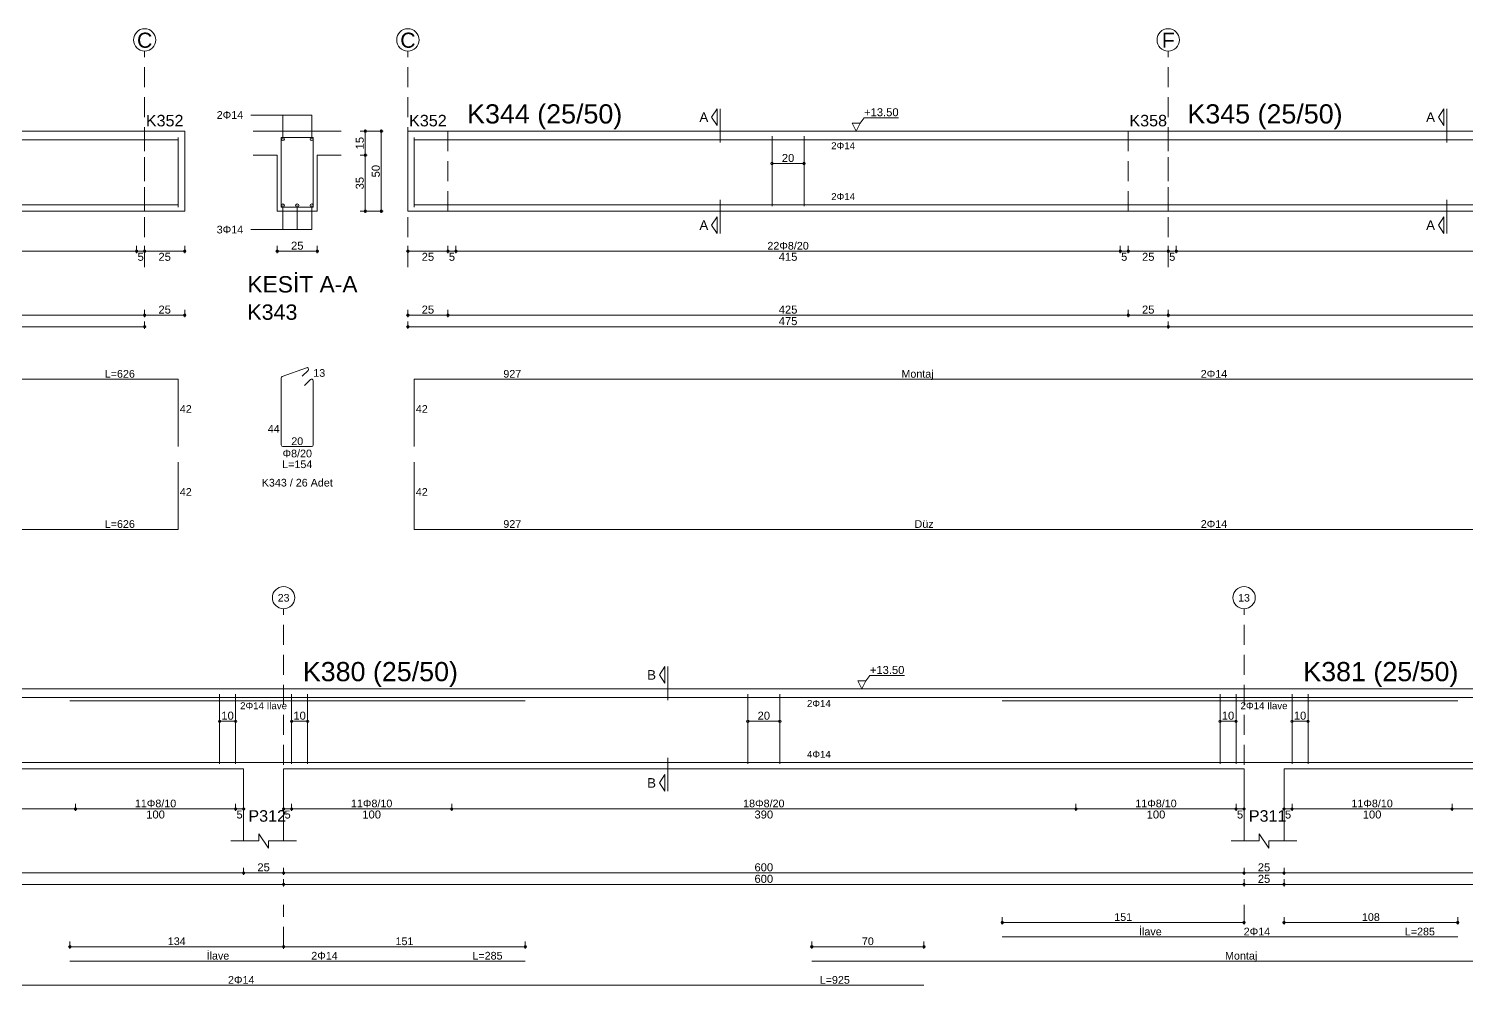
# Model space of a CAD drawing. Header units: millimetres. Extents: x 2232 to 85269, y -3593 to 5869.
# Drawn here: x 60448 to 61795, y -2507 to -1610 of the extents above; entities that cross this region are included whole.
import ezdxf

# ---------------------------------------------------------------- set-up
doc = ezdxf.new("R2010")
doc.units = ezdxf.units.MM
doc.linetypes.add('DASHDOT2', pattern=[12.7, 6.35, -3.175, 0, -3.175])
doc.linetypes.add('DASHED4', pattern=[18.75, 12.5, -6.25])
doc.layers.add('aks', color=251, linetype='DASHDOT2', lineweight=35)
for name, color, linetype in [('Donatı Topl. Uzun. Yazısı', 7, 'Continuous'), ('Donatı Uz. Yazısı', 7, 'Continuous'), ('Donatı Yazısı', 7, 'Continuous'), ('Donatı Çizgisi', 7, 'Continuous'), ('Kiriş', 7, 'Continuous'), ('Standart', 7, 'Continuous'), ('Ölçülendirme', 7, 'Continuous')]:
    doc.layers.add(name, color=color, linetype=linetype)
doc.styles.add('arial_1_18', font='arial.ttf', dxfattribs={"height": 0.2})

# ---------------------------------------------------------------- blocks, each defined once
blk = doc.blocks.new('IDE263Entity7550')
at = {"layer": 'aks', "color": 30, "linetype": 'DASHED4', "lineweight": 5}
for points in [[(19437.06, 2001.7), (19437.06, 2136.7)], [(19962.06, 2001.7), (19962.06, 2136.7)]]:
    blk.add_lwpolyline(points, dxfattribs=at)
at = {"layer": 'aks', "color": 1, "linetype": 'Continuous', "lineweight": 5}
for centre in [(19437.06, 2143.7), (19962.06, 2143.7)]:
    blk.add_circle(centre, 7, dxfattribs=at)
at = {"layer": 'Donatı Çizgisi', "color": 5, "linetype": 'Continuous', "lineweight": 5}
for points in [[(19702.06, 2039.9), (19702.06, 2083.5)], [(19722.06, 2039.9), (19722.06, 2083.5)], [(19441.06, 2039.3), (19441.06, 2082.7)], [(19441.06, 2081.3), (19983.06, 2081.3)], [(19983.06, 2039.3), (19983.06, 2082.7)], [(20047.39, 2039.2), (20047.39, 2082.8)], [(20047.39, 2082.8), (20067.39, 2082.8)], [(20067.39, 2039.2), (20067.39, 2082.8)], [(19441.06, 2040.7), (19983.06, 2040.7)], [(20047.39, 2039.2), (20067.39, 2039.2)], [(19441.06, 1889.7), (19441.06, 1931.7)], [(19441.06, 1931.7), (19983.06, 1931.7)], [(19983.06, 1889.7), (19983.06, 1931.7)], [(20047.39, 1890.62), (20047.39, 1932.49)], [(20048.06, 1933.44), (20063.07, 1938.91)], [(20060.5, 1933.59), (20064.14, 1937.23)], [(20061.87, 1927.68), (20065.65, 1931.46)], [(20067.39, 1890.62), (20067.39, 1930.74)], [(20048.41, 1889.6), (20066.37, 1889.6)], [(19441.06, 1837.85), (19441.06, 1879.85)], [(19983.06, 1837.85), (19983.06, 1879.85)], [(19441.06, 1837.85), (19983.06, 1837.85)]]:
    blk.add_lwpolyline(points, dxfattribs=at)
for centre in [(20048.39, 2081.8), (20066.39, 2081.8), (20048.39, 2040.2), (20057.39, 2040.2), (20066.39, 2040.2)]:
    blk.add_circle(centre, 1, dxfattribs=at)
for centre, start, end in [((20048.41, 1932.49), 110, 180), ((20063.42, 1937.95), 315, 110), ((20066.37, 1930.74), 0, 135), ((20048.41, 1890.62), 180, 270), ((20066.37, 1890.62), 270, 0)]:
    blk.add_arc(centre, 1.02, start, end, dxfattribs=at)
at = {"layer": 'Kiriş', "color": 1, "linetype": 'DASHED4', "lineweight": 5}
for points in [[(19437.06, 2036.7), (19437.06, 2086.7)], [(19462.06, 2036.7), (19462.06, 2086.7)], [(19962.06, 2036.7), (19962.06, 2086.7)], [(19987.06, 2036.7), (19987.06, 2086.7)]]:
    blk.add_lwpolyline(points, dxfattribs=at)
at = {"layer": 'Kiriş', "color": 1, "linetype": 'Continuous', "lineweight": 5}
for points in [[(19437.06, 2086.7), (19987.06, 2086.7)], [(19437.06, 2036.7), (19437.06, 2086.7)], [(19987.06, 2036.7), (19987.06, 2086.7)], [(20029.89, 2086.7), (20084.89, 2086.7)], [(20029.89, 2071.7), (20044.89, 2071.7)], [(20044.89, 2036.7), (20044.89, 2071.7)], [(20069.89, 2071.7), (20084.89, 2071.7)], [(20069.89, 2036.7), (20069.89, 2071.7)], [(19437.06, 2036.7), (19987.06, 2036.7)], [(20044.89, 2036.7), (20069.89, 2036.7)]]:
    blk.add_lwpolyline(points, dxfattribs=at)
at = {"layer": 'Ölçülendirme', "color": 1, "linetype": 'Continuous', "lineweight": 5}
for points in [[(19656.81, 2095.45), (19660.31, 2100.7)], [(19660.31, 2090.2), (19656.81, 2095.45)], [(19660.31, 2090.2), (19660.31, 2100.7)], [(19662.06, 2079.7), (19662.06, 2100.7)], [(19764.56, 2091.7), (19767.06, 2095.03)], [(19767.06, 2095.03), (19788.62, 2095.03)], [(20028.39, 2096.8), (20066.39, 2096.8)], [(20048.39, 2081.8), (20048.39, 2096.8)], [(20066.39, 2081.8), (20066.39, 2096.8)], [(19762.06, 2086.7), (19759.56, 2091.7)], [(19759.56, 2091.7), (19764.56, 2091.7)], [(19764.56, 2091.7), (19762.06, 2086.7)], [(19762.06, 2086.7), (19762.06, 2086.7)], [(20096.64, 2086.7), (20111.14, 2086.7)], [(20099.89, 2035.7), (20099.89, 2087.7)], [(20109.89, 2035.7), (20109.89, 2087.7)], [(19702.06, 2066.5), (19722.06, 2066.5)], [(20096.64, 2071.7), (20101.14, 2071.7)], [(19662.06, 2022.7), (19662.06, 2043.7)], [(20048.39, 2025.2), (20048.39, 2040.2)], [(20057.39, 2025.2), (20057.39, 2040.2)], [(20066.39, 2025.2), (20066.39, 2040.2)], [(19656.81, 2027.95), (19660.31, 2033.2)], [(19660.31, 2022.7), (19660.31, 2033.2)], [(20096.64, 2036.7), (20111.14, 2036.7)], [(19660.31, 2022.7), (19656.81, 2027.95)], [(20028.39, 2025.2), (20066.39, 2025.2)], [(19436.06, 2011.7), (19988.06, 2011.7)], [(19437.06, 2010.45), (19437.06, 2014.95)], [(19462.06, 2010.45), (19462.06, 2014.95)], [(19467.06, 2010.45), (19467.06, 2014.95)], [(19957.06, 2010.45), (19957.06, 2014.95)], [(19962.06, 2010.45), (19962.06, 2014.95)], [(19987.06, 2010.45), (19987.06, 2014.95)], [(20043.89, 2011.7), (20070.89, 2011.7)], [(20044.89, 2010.45), (20044.89, 2014.95)], [(20069.89, 2010.45), (20069.89, 2014.95)], [(19436.06, 1971.7), (19988.06, 1971.7)], [(19437.06, 1970.45), (19437.06, 1974.95)], [(19437.06, 1963.25), (19437.06, 1967.75)], [(19462.06, 1970.45), (19462.06, 1974.95)], [(19962.06, 1970.45), (19962.06, 1974.95)], [(19962.06, 1963.25), (19962.06, 1967.75)], [(19987.06, 1970.45), (19987.06, 1974.95)], [(19436.06, 1964.5), (19963.06, 1964.5)]]:
    blk.add_lwpolyline(points, dxfattribs=at)
for centre in [(20099.89, 2086.7), (20109.89, 2086.7), (19702.06, 2066.5), (19722.06, 2066.5), (20099.89, 2071.7), (20099.89, 2036.7), (20109.89, 2036.7), (19437.06, 2011.7), (19462.06, 2011.7), (19462.06, 2011.7), (19467.06, 2011.7), (19467.06, 2011.7), (19957.06, 2011.7), (19957.06, 2011.7), (19962.06, 2011.7), (19962.06, 2011.7), (19987.06, 2011.7), (20044.89, 2011.7), (20069.89, 2011.7), (19437.06, 1971.7), (19462.06, 1971.7), (19462.06, 1971.7), (19962.06, 1971.7), (19962.06, 1971.7), (19987.06, 1971.7), (19437.06, 1964.5), (19962.06, 1964.5)]:
    blk.add_circle(centre, 0.75, dxfattribs=at)
at = {"layer": 'aks', "color": 1, "linetype": 'Continuous', "lineweight": 5, "style": 'arial_1_18'}
for s, p in [('A', (19432.66, 2138.82)), ('C', (19957.29, 2138.82))]:
    blk.add_text(s, height=9.45, dxfattribs=at).set_placement(p)
at = {"layer": 'Donatı Topl. Uzun. Yazısı', "color": 1, "linetype": 'Continuous', "lineweight": 5, "style": 'arial_1_18'}
for s, p in [('L=626', (19937.12, 1932.66)), ('L=154', (20047.97, 1876.16)), ('L=626', (19937.12, 1838.81))]:
    blk.add_text(s, height=4.8, dxfattribs=at).set_placement(p)
at = {"layer": 'Donatı Uz. Yazısı', "color": 1, "linetype": 'Continuous', "lineweight": 5, "style": 'arial_1_18'}
for s, p in [('542', (19473.58, 1932.66)), ('13', (20067.39, 1933.2)), ('42', (19442.02, 1910.7)), ('42', (19984.02, 1910.7)), ('44', (20038.97, 1898.32)), ('20', (20053.66, 1890.56)), ('42', (19442.02, 1858.85)), ('42', (19984.02, 1858.85)), ('542', (19473.58, 1838.81))]:
    blk.add_text(s, height=4.8, dxfattribs=at).set_placement(p)
at = {"layer": 'Donatı Yazısı', "color": 5, "linetype": 'Continuous', "lineweight": 5, "style": 'arial_1_18'}
for s, p in [('2Φ14', (20007.06, 2094.4)), ('3Φ14', (20007.06, 2022.8)), ('2Φ14', (19728.32, 1932.66)), ('Φ8/20', (20048.19, 1882.88)), ('K343 / 26 Adet', (20035.21, 1864.64)), ('3Φ14', (19728.32, 1838.81))]:
    blk.add_text(s, height=4.8, dxfattribs=at).set_placement(p)
for s, p in [('2Φ14', (19739.02, 2075.42)), ('3Φ14', (19739.02, 2043.66))]:
    blk.add_text(s, height=4.32, rotation=360, dxfattribs=at).set_placement(p)
at = {"layer": 'Donatı Yazısı', "color": 1, "linetype": 'Continuous', "lineweight": 5, "style": 'arial_1_18'}
for s, p in [('Montaj', (19610.63, 1932.66)), ('Düz', (19618.83, 1838.81))]:
    blk.add_text(s, height=4.8, dxfattribs=at).set_placement(p)
at = {"layer": 'Kiriş', "color": 1, "linetype": 'Continuous', "lineweight": 5, "style": 'arial_1_18'}
for s, height, p in [('K343 (25/50)', 12, (19474.06, 2091.5)), ('K346', 7.2, (19437.81, 2089.7)), ('K352', 7.2, (19962.81, 2089.7)), ('KESİT A-A', 10.2, (20026.19, 1985.9)), ('K343', 9.6, (20026.19, 1968.82))]:
    blk.add_text(s, height=height, dxfattribs=at).set_placement(p)
at = {"layer": 'Ölçülendirme', "color": 1, "linetype": 'Continuous', "lineweight": 5, "style": 'arial_1_18'}
for s, height, p in [('A', 5.95, (19649.16, 2092.48)), ('+13.50', 5, (19767.06, 2096.03)), ('A', 5.95, (19649.16, 2024.98)), ('25', 5, (20053.51, 2012.66)), ('25', 5, (19445.67, 2005.7)), ('5', 5, (19462.61, 2005.7)), ('490', 5, (19706.23, 2005.7)), ('5', 5, (19957.61, 2005.7)), ('25', 5, (19970.67, 2005.7)), ('25', 5, (19445.67, 1972.7)), ('500', 5, (19706.23, 1972.7)), ('25', 5, (19970.67, 1972.7)), ('525', 5, (19706.23, 1965.5))]:
    blk.add_text(s, height=height, dxfattribs=at).set_placement(p)
for s, rotation, p in [('15', 90, (20098.93, 2075.32)), ('20', 360, (19708.17, 2067.46)), ('35', 90, (20098.93, 2050.32)), ('50', 90, (20108.93, 2057.82))]:
    blk.add_text(s, height=5, rotation=rotation, dxfattribs=at).set_placement(p)
at = {"layer": 'Ölçülendirme', "color": 5, "linetype": 'Continuous', "lineweight": 5, "style": 'arial_1_18'}
blk.add_text('26Φ8/20', height=4.8, dxfattribs=at).set_placement((19699.13, 2012.7))
blk = doc.blocks.new('IDE263Entity7551')
at = {"layer": 'aks', "color": 30, "linetype": 'DASHED4', "lineweight": 5}
for points in [[(20126.51, 2001.7), (20126.51, 2136.7)], [(20601.51, 2001.7), (20601.51, 2136.7)]]:
    blk.add_lwpolyline(points, dxfattribs=at)
at = {"layer": 'aks', "color": 1, "linetype": 'Continuous', "lineweight": 5}
for centre in [(20126.51, 2143.7), (20601.51, 2143.7)]:
    blk.add_circle(centre, 7, dxfattribs=at)
at = {"layer": 'Donatı Çizgisi', "color": 5, "linetype": 'Continuous', "lineweight": 5}
for points in [[(20354.01, 2039.9), (20354.01, 2083.5)], [(20374.01, 2039.9), (20374.01, 2083.5)], [(20130.51, 2039.3), (20130.51, 2082.7)], [(20130.51, 2081.3), (21057.51, 2081.3)], [(20130.51, 2040.7), (21057.51, 2040.7)], [(20130.51, 1889.7), (20130.51, 1931.7)], [(20130.51, 1931.7), (21057.51, 1931.7)], [(20130.51, 1837.85), (20130.51, 1879.85)], [(20130.51, 1837.85), (21057.51, 1837.85)]]:
    blk.add_lwpolyline(points, dxfattribs=at)
at = {"layer": 'Kiriş', "color": 1, "linetype": 'DASHED4', "lineweight": 5}
for points in [[(20126.51, 2036.7), (20126.51, 2086.7)], [(20151.51, 2036.7), (20151.51, 2086.7)], [(20576.51, 2036.7), (20576.51, 2086.7)], [(20601.51, 2036.7), (20601.51, 2086.7)]]:
    blk.add_lwpolyline(points, dxfattribs=at)
at = {"layer": 'Kiriş', "color": 1, "linetype": 'Continuous', "lineweight": 5}
for points in [[(20126.51, 2036.7), (20126.51, 2086.7)], [(20126.51, 2086.7), (21061.51, 2086.7)], [(20126.51, 2036.7), (21061.51, 2036.7)]]:
    blk.add_lwpolyline(points, dxfattribs=at)
at = {"layer": 'Ölçülendirme', "color": 1, "linetype": 'Continuous', "lineweight": 5}
for points in [[(20316.26, 2095.45), (20319.76, 2100.7)], [(20319.76, 2090.2), (20316.26, 2095.45)], [(20319.76, 2090.2), (20319.76, 2100.7)], [(20321.51, 2079.7), (20321.51, 2100.7)], [(20409.01, 2091.7), (20411.51, 2095.03)], [(20411.51, 2095.03), (20433.07, 2095.03)], [(20770.26, 2095.45), (20773.76, 2100.7)], [(20773.76, 2090.2), (20770.26, 2095.45)], [(20773.76, 2090.2), (20773.76, 2100.7)], [(20775.51, 2079.7), (20775.51, 2100.7)], [(20406.51, 2086.7), (20404.01, 2091.7)], [(20404.01, 2091.7), (20409.01, 2091.7)], [(20409.01, 2091.7), (20406.51, 2086.7)], [(20406.51, 2086.7), (20406.51, 2086.7)], [(20354.01, 2066.5), (20374.01, 2066.5)], [(20321.51, 2022.7), (20321.51, 2043.7)], [(20775.51, 2022.7), (20775.51, 2043.7)], [(20316.26, 2027.95), (20319.76, 2033.2)], [(20319.76, 2022.7), (20319.76, 2033.2)], [(20770.26, 2027.95), (20773.76, 2033.2)], [(20773.76, 2022.7), (20773.76, 2033.2)], [(20319.76, 2022.7), (20316.26, 2027.95)], [(20773.76, 2022.7), (20770.26, 2027.95)], [(20125.51, 2011.7), (21062.51, 2011.7)], [(20126.51, 2010.45), (20126.51, 2014.95)], [(20151.51, 2010.45), (20151.51, 2014.95)], [(20156.51, 2010.45), (20156.51, 2014.95)], [(20571.51, 2010.45), (20571.51, 2014.95)], [(20576.51, 2010.45), (20576.51, 2014.95)], [(20601.51, 2010.45), (20601.51, 2014.95)], [(20606.51, 2010.45), (20606.51, 2014.95)], [(20125.51, 1971.7), (21062.51, 1971.7)], [(20126.51, 1970.45), (20126.51, 1974.95)], [(20126.51, 1963.25), (20126.51, 1967.75)], [(20151.51, 1970.45), (20151.51, 1974.95)], [(20576.51, 1970.45), (20576.51, 1974.95)], [(20601.51, 1970.45), (20601.51, 1974.95)], [(20601.51, 1963.25), (20601.51, 1967.75)], [(20125.51, 1964.5), (21062.51, 1964.5)]]:
    blk.add_lwpolyline(points, dxfattribs=at)
for centre in [(20354.01, 2066.5), (20374.01, 2066.5), (20126.51, 2011.7), (20151.51, 2011.7), (20151.51, 2011.7), (20156.51, 2011.7), (20156.51, 2011.7), (20571.51, 2011.7), (20571.51, 2011.7), (20576.51, 2011.7), (20576.51, 2011.7), (20601.51, 2011.7), (20601.51, 2011.7), (20606.51, 2011.7), (20606.51, 2011.7), (20126.51, 1971.7), (20151.51, 1971.7), (20151.51, 1971.7), (20576.51, 1971.7), (20576.51, 1971.7), (20601.51, 1971.7), (20601.51, 1971.7), (20126.51, 1964.5), (20601.51, 1964.5), (20601.51, 1964.5)]:
    blk.add_circle(centre, 0.75, dxfattribs=at)
at = {"layer": 'aks', "color": 1, "linetype": 'Continuous', "lineweight": 5, "style": 'arial_1_18'}
for s, p in [('C', (20121.75, 2138.82)), ('F', (20597.48, 2138.82))]:
    blk.add_text(s, height=9.45, dxfattribs=at).set_placement(p)
at = {"layer": 'Donatı Uz. Yazısı', "color": 1, "linetype": 'Continuous', "lineweight": 5, "style": 'arial_1_18'}
for s, p in [('927', (20186.13, 1932.66)), ('42', (20131.47, 1910.7)), ('42', (20131.47, 1858.85)), ('927', (20186.13, 1838.81))]:
    blk.add_text(s, height=4.8, dxfattribs=at).set_placement(p)
at = {"layer": 'Donatı Yazısı', "color": 5, "linetype": 'Continuous', "lineweight": 5, "style": 'arial_1_18'}
for p in [(20390.97, 2075.42), (20390.97, 2043.66)]:
    blk.add_text('2Φ14', height=4.32, rotation=360, dxfattribs=at).set_placement(p)
at = {"layer": 'Donatı Yazısı', "color": 1, "linetype": 'Continuous', "lineweight": 5, "style": 'arial_1_18'}
for s, p in [('Montaj', (20434.83, 1932.66)), ('Düz', (20443.04, 1838.81))]:
    blk.add_text(s, height=4.8, dxfattribs=at).set_placement(p)
at = {"layer": 'Donatı Yazısı', "color": 5, "linetype": 'Continuous', "lineweight": 5, "style": 'arial_1_18'}
for p in [(20621.82, 1932.66), (20621.82, 1838.81)]:
    blk.add_text('2Φ14', height=4.8, dxfattribs=at).set_placement(p)
at = {"layer": 'Kiriş', "color": 1, "linetype": 'Continuous', "lineweight": 5, "style": 'arial_1_18'}
for s, height, p in [('K344 (25/50)', 12, (20163.51, 2091.5)), ('K345 (25/50)', 12, (20613.51, 2091.5)), ('K352', 7.2, (20127.26, 2089.7)), ('K358', 7.2, (20577.26, 2089.7))]:
    blk.add_text(s, height=height, dxfattribs=at).set_placement(p)
at = {"layer": 'Ölçülendirme', "color": 1, "linetype": 'Continuous', "lineweight": 5, "style": 'arial_1_18'}
for s, height, p in [('A', 5.95, (20308.62, 2092.48)), ('+13.50', 5, (20411.51, 2096.03)), ('A', 5.95, (20762.62, 2092.48)), ('A', 5.95, (20308.62, 2024.98)), ('A', 5.95, (20762.62, 2024.98)), ('25', 5, (20135.12, 2005.7)), ('5', 5, (20152.07, 2005.7)), ('415', 5, (20358.18, 2005.7)), ('5', 5, (20572.07, 2005.7)), ('25', 5, (20585.12, 2005.7)), ('5', 5, (20602.07, 2005.7)), ('25', 5, (20135.12, 1972.7)), ('425', 5, (20358.18, 1972.7)), ('25', 5, (20585.12, 1972.7)), ('475', 5, (20358.18, 1965.5))]:
    blk.add_text(s, height=height, dxfattribs=at).set_placement(p)
blk.add_text('20', height=5, rotation=360, dxfattribs=at).set_placement((20360.12, 2067.46))
at = {"layer": 'Ölçülendirme', "color": 5, "linetype": 'Continuous', "lineweight": 5, "style": 'arial_1_18'}
blk.add_text('22Φ8/20', height=4.8, dxfattribs=at).set_placement((20351.08, 2012.7))
blk = doc.blocks.new('IDE263Entity7582')
at = {"layer": 'aks', "color": 30, "linetype": 'DASHED4', "lineweight": 5}
for points in [[(21236.53, 1678.85), (21236.53, 1813.85)], [(21836.53, 1678.85), (21836.53, 1813.85)], [(21236.53, 1602.75), (21236.53, 1628.85)], [(21836.53, 1617.85), (21836.53, 1628.85)]]:
    blk.add_lwpolyline(points, dxfattribs=at)
at = {"layer": 'aks', "color": 1, "linetype": 'Continuous', "lineweight": 5}
for centre in [(21236.53, 1820.85), (21836.53, 1820.85)]:
    blk.add_circle(centre, 7, dxfattribs=at)
at = {"layer": 'Donatı Çizgisi', "color": 5, "linetype": 'Continuous', "lineweight": 5}
for points in [[(21196.53, 1717.05), (21196.53, 1760.65)], [(21206.53, 1717.05), (21206.53, 1760.65)], [(21241.53, 1717.05), (21241.53, 1760.65)], [(21251.53, 1717.05), (21251.53, 1760.65)], [(21526.53, 1717.05), (21526.53, 1760.65)], [(21546.53, 1717.05), (21546.53, 1760.65)], [(21821.53, 1717.05), (21821.53, 1760.65)], [(21831.53, 1717.05), (21831.53, 1760.65)], [(21866.53, 1717.05), (21866.53, 1760.65)], [(21876.53, 1717.05), (21876.53, 1760.65)], [(20711.53, 1758.45), (22361.53, 1758.45)], [(21103.03, 1756.45), (21387.53, 1756.45)], [(21685.53, 1756.45), (21970.03, 1756.45)], [(20711.53, 1717.85), (22361.53, 1717.85)], [(21685.53, 1608.85), (21970.03, 1608.85)], [(21103.03, 1593.75), (21387.53, 1593.75)], [(21566.53, 1593.75), (22361.53, 1593.75)], [(20711.53, 1578.65), (21636.53, 1578.65)]]:
    blk.add_lwpolyline(points, dxfattribs=at)
at = {"layer": 'Kiriş', "color": 1, "linetype": 'Continuous', "lineweight": 5}
for points in [[(20631.53, 1763.85), (22441.53, 1763.85)], [(20781.53, 1713.85), (21211.53, 1713.85)], [(21211.53, 1668.85), (21211.53, 1713.85)], [(21236.53, 1713.85), (21836.53, 1713.85)], [(21236.53, 1668.85), (21236.53, 1713.85)], [(21836.53, 1668.85), (21836.53, 1713.85)], [(21861.53, 1713.85), (22291.53, 1713.85)], [(21861.53, 1668.85), (21861.53, 1713.85)], [(21227.03, 1664.35), (21221.03, 1673.35)], [(21221.03, 1668.85), (21221.03, 1673.35)], [(21852.03, 1664.35), (21846.03, 1673.35)], [(21846.03, 1668.85), (21846.03, 1673.35)], [(21203.53, 1668.85), (21221.03, 1668.85)], [(21227.03, 1668.85), (21244.53, 1668.85)], [(21227.03, 1664.35), (21227.03, 1668.85)], [(21828.53, 1668.85), (21846.03, 1668.85)], [(21852.03, 1668.85), (21869.53, 1668.85)], [(21852.03, 1664.35), (21852.03, 1668.85)]]:
    blk.add_lwpolyline(points, dxfattribs=at)
at = {"layer": 'Ölçülendirme', "color": 1, "linetype": 'Continuous', "lineweight": 5}
for points in [[(21471.28, 1772.6), (21474.78, 1777.85)], [(21474.78, 1767.35), (21471.28, 1772.6)], [(21474.78, 1767.35), (21474.78, 1777.85)], [(21476.53, 1756.85), (21476.53, 1777.85)], [(21600.28, 1768.85), (21602.78, 1772.18)], [(21602.78, 1772.18), (21624.34, 1772.18)], [(21597.78, 1763.85), (21595.28, 1768.85)], [(21595.28, 1768.85), (21600.28, 1768.85)], [(21600.28, 1768.85), (21597.78, 1763.85)], [(21597.78, 1763.85), (21597.78, 1763.85)], [(21196.53, 1743.65), (21206.53, 1743.65)], [(21241.53, 1743.65), (21251.53, 1743.65)], [(21526.53, 1743.65), (21546.53, 1743.65)], [(21821.53, 1743.65), (21831.53, 1743.65)], [(21866.53, 1743.65), (21876.53, 1743.65)], [(21476.53, 1699.85), (21476.53, 1720.85)], [(21471.28, 1705.1), (21474.78, 1710.35)], [(21474.78, 1699.85), (21474.78, 1710.35)], [(21474.78, 1699.85), (21471.28, 1705.1)], [(20780.53, 1688.85), (21212.53, 1688.85)], [(21106.53, 1687.6), (21106.53, 1692.1)], [(21206.53, 1687.6), (21206.53, 1692.1)], [(21211.53, 1687.6), (21211.53, 1692.1)], [(21235.53, 1688.85), (21837.53, 1688.85)], [(21236.53, 1687.6), (21236.53, 1692.1)], [(21241.53, 1687.6), (21241.53, 1692.1)], [(21341.53, 1687.6), (21341.53, 1692.1)], [(21731.53, 1687.6), (21731.53, 1692.1)], [(21831.53, 1687.6), (21831.53, 1692.1)], [(21836.53, 1687.6), (21836.53, 1692.1)], [(21860.53, 1688.85), (22292.53, 1688.85)], [(21861.53, 1687.6), (21861.53, 1692.1)], [(21866.53, 1687.6), (21866.53, 1692.1)], [(21966.53, 1687.6), (21966.53, 1692.1)], [(20630.53, 1648.85), (22442.53, 1648.85)], [(21211.53, 1647.6), (21211.53, 1652.1)], [(21236.53, 1647.6), (21236.53, 1652.1)], [(21236.53, 1640.4), (21236.53, 1644.9)], [(21836.53, 1647.6), (21836.53, 1652.1)], [(21836.53, 1640.4), (21836.53, 1644.9)], [(21861.53, 1647.6), (21861.53, 1652.1)], [(21861.53, 1640.4), (21861.53, 1644.9)], [(20780.53, 1641.65), (22292.53, 1641.65)], [(21684.53, 1617.85), (21837.53, 1617.85)], [(21685.53, 1616.6), (21685.53, 1621.1)], [(21836.53, 1616.6), (21836.53, 1621.1)], [(21860.53, 1617.85), (21971.03, 1617.85)], [(21861.53, 1616.6), (21861.53, 1621.1)], [(21970.03, 1616.6), (21970.03, 1621.1)], [(21102.03, 1602.75), (21237.53, 1602.75)], [(21103.03, 1601.5), (21103.03, 1606)], [(21235.53, 1602.75), (21388.53, 1602.75)], [(21236.53, 1601.5), (21236.53, 1606)], [(21236.53, 1601.5), (21236.53, 1606)], [(21387.53, 1601.5), (21387.53, 1606)], [(21565.53, 1602.75), (21637.53, 1602.75)], [(21566.53, 1601.5), (21566.53, 1606)], [(21636.53, 1601.5), (21636.53, 1606)]]:
    blk.add_lwpolyline(points, dxfattribs=at)
for centre in [(21196.53, 1743.65), (21206.53, 1743.65), (21241.53, 1743.65), (21251.53, 1743.65), (21526.53, 1743.65), (21546.53, 1743.65), (21821.53, 1743.65), (21831.53, 1743.65), (21866.53, 1743.65), (21876.53, 1743.65), (21106.53, 1688.85), (21106.53, 1688.85), (21206.53, 1688.85), (21206.53, 1688.85), (21211.53, 1688.85), (21236.53, 1688.85), (21241.53, 1688.85), (21241.53, 1688.85), (21341.53, 1688.85), (21341.53, 1688.85), (21731.53, 1688.85), (21731.53, 1688.85), (21831.53, 1688.85), (21831.53, 1688.85), (21836.53, 1688.85), (21861.53, 1688.85), (21866.53, 1688.85), (21866.53, 1688.85), (21966.53, 1688.85), (21966.53, 1688.85), (21211.53, 1648.85), (21211.53, 1648.85), (21236.53, 1648.85), (21236.53, 1648.85), (21836.53, 1648.85), (21836.53, 1648.85), (21861.53, 1648.85), (21861.53, 1648.85), (21236.53, 1641.65), (21236.53, 1641.65), (21836.53, 1641.65), (21836.53, 1641.65), (21861.53, 1641.65), (21861.53, 1641.65), (21685.53, 1617.85), (21836.53, 1617.85), (21861.53, 1617.85), (21970.03, 1617.85), (21103.03, 1602.75), (21236.53, 1602.75), (21236.53, 1602.75), (21387.53, 1602.75), (21566.53, 1602.75), (21636.53, 1602.75)]:
    blk.add_circle(centre, 0.75, dxfattribs=at)
at = {"layer": 'aks', "color": 1, "linetype": 'Continuous', "lineweight": 5, "style": 'arial_1_18'}
for s, p in [('23', (21232.86, 1818.41)), ('13', (21832.86, 1818.41))]:
    blk.add_text(s, height=4.725, dxfattribs=at).set_placement(p)
at = {"layer": 'Donatı Topl. Uzun. Yazısı', "color": 1, "linetype": 'Continuous', "lineweight": 5, "style": 'arial_1_18'}
for s, p in [('L=285', (21936.97, 1609.81)), ('L=285', (21354.47, 1594.71)), ('L=925', (21571.44, 1579.61))]:
    blk.add_text(s, height=4.8, dxfattribs=at).set_placement(p)
at = {"layer": 'Donatı Yazısı', "color": 5, "linetype": 'Continuous', "lineweight": 5, "style": 'arial_1_18'}
for s, height, p in [('2Φ14 İlave', 4.32, (21209.37, 1751.17)), ('2Φ14 İlave', 4.32, (21834.37, 1751.17)), ('2Φ14', 4.8, (21836.31, 1609.81)), ('2Φ14', 4.8, (21253.81, 1594.71)), ('2Φ14', 4.8, (21201.78, 1579.61))]:
    blk.add_text(s, height=height, dxfattribs=at).set_placement(p)
for s, p in [('2Φ14', (21563.49, 1752.57)), ('4Φ14', (21563.49, 1720.81))]:
    blk.add_text(s, height=4.32, rotation=360, dxfattribs=at).set_placement(p)
at = {"layer": 'Donatı Yazısı', "color": 1, "linetype": 'Continuous', "lineweight": 5, "style": 'arial_1_18'}
for s, p in [('İlave', (21770.93, 1609.81)), ('İlave', (21188.43, 1594.71)), ('Montaj', (21824.65, 1594.71))]:
    blk.add_text(s, height=4.8, dxfattribs=at).set_placement(p)
at = {"layer": 'Kiriş', "color": 1, "linetype": 'Continuous', "lineweight": 5, "style": 'arial_1_18'}
for s, height, p in [('K380 (25/50)', 12, (21248.53, 1768.65)), ('K381 (25/50)', 12, (21873.53, 1768.65)), ('P312', 7.2, (21214.53, 1680.85)), ('P311', 7.2, (21839.53, 1680.85))]:
    blk.add_text(s, height=height, dxfattribs=at).set_placement(p)
at = {"layer": 'Ölçülendirme', "color": 1, "linetype": 'Continuous', "lineweight": 5, "style": 'arial_1_18'}
for s, height, p in [('+13.50', 5, (21602.78, 1773.18)), ('B', 5.95, (21463.63, 1769.62)), ('B', 5.95, (21463.63, 1702.12)), ('100', 5, (21150.7, 1682.85)), ('5', 5, (21207.08, 1682.85)), ('5', 5, (21237.08, 1682.85)), ('100', 5, (21285.7, 1682.85)), ('390', 5, (21530.7, 1682.85)), ('100', 5, (21775.7, 1682.85)), ('5', 5, (21832.08, 1682.85)), ('5', 5, (21862.08, 1682.85)), ('100', 5, (21910.7, 1682.85)), ('25', 5, (21220.14, 1649.85)), ('600', 5, (21530.7, 1649.85)), ('25', 5, (21845.14, 1649.85)), ('600', 5, (21530.7, 1642.65)), ('25', 5, (21845.14, 1642.65))]:
    blk.add_text(s, height=height, dxfattribs=at).set_placement(p)
for s, p in [('10', (21197.64, 1744.61)), ('10', (21242.64, 1744.61)), ('20', (21532.64, 1744.61)), ('10', (21822.64, 1744.61)), ('10', (21867.64, 1744.61))]:
    blk.add_text(s, height=5, rotation=360, dxfattribs=at).set_placement(p)
at = {"layer": 'Ölçülendirme', "color": 5, "linetype": 'Continuous', "lineweight": 5, "style": 'arial_1_18'}
for s, p in [('11Φ8/10', (21143.6, 1689.85)), ('11Φ8/10', (21278.6, 1689.85)), ('18Φ8/20', (21523.6, 1689.85)), ('11Φ8/10', (21768.6, 1689.85)), ('11Φ8/10', (21903.6, 1689.85)), ('151', (21755.43, 1618.85)), ('108', (21910.18, 1618.85)), ('134', (21164.18, 1603.75)), ('151', (21306.43, 1603.75)), ('70', (21597.8, 1603.75))]:
    blk.add_text(s, height=4.8, dxfattribs=at).set_placement(p)

msp = doc.modelspace()

# ---------------------------------------------------------------- block references
at = {"layer": 'Standart', "xscale": 1.5, "yscale": 1.5, "zscale": 1.5}
for name, p in [('IDE263Entity7550', (30613.7, -4836)), ('IDE263Entity7551', (30613.7, -4836)), ('IDE263Entity7582', (28832.2, -4874.5))]:
    msp.add_blockref(name, p, dxfattribs=at)

doc.saveas('drawing.dxf')
